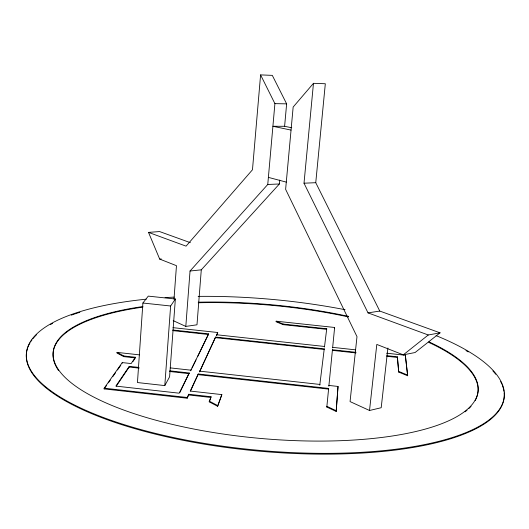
<?xml version="1.0" encoding="UTF-8"?>
<svg xmlns="http://www.w3.org/2000/svg" width="529" height="529" viewBox="0 0 529 529"><rect width="100%" height="100%" fill="white"/><g stroke="black" fill="none" stroke-linecap="round" stroke-linejoin="round"><path stroke-width="0.79" d="M188.701 394.965L210.998 397.464L211.051 396.75L188.76 394.257L187.18 398.211L104.14 388.908L104.187 388.193L122.259 362.59L131.152 363.568L135.437 357.254L123.799 355.971L117.021 352.387L116.982 353.041L123.753 356.625L135.391 357.908L135.437 357.254M122.212 363.251L122.259 362.59M123.753 356.625L123.799 355.971M116.287 386.13L129.221 367.027L129.268 366.352L138.988 367.43M142.896 303.024L137.454 382.546L164.797 385.595L169.597 376.8L175.357 299.017L148.285 296.121L142.896 303.024L170.629 306L175.357 299.017M211.051 396.75L209.219 401.835L217.617 406.285L221.849 394.601L190.255 391.07L198.269 373.99L328.648 388.431L326.816 407.039L336.173 411.469L338.031 386.448L328.939 385.443L328.866 386.11L332.443 349.755L355.977 352.314M164.797 385.595L170.629 306M174.001 299.103L176.468 265.684L159.685 259.084L148.51 232.383L159.586 231.563L190.387 242.685M336.173 411.469L338.031 386.448M279.748 180.065L279.391 183.973L201.284 269.836L196.986 324.799L185.811 326.413L190.037 271.013L267.76 184.482L274.908 103.638L260.592 74.893L272.303 75.369L286.639 103.856L284.609 126.292L291.73 127.767M187.18 398.211L188.76 394.257M179.88 392.452L189.237 372.991L169.789 370.836M172.937 330.017L208.631 333.892L190.599 370.816L191.313 369.368M190.546 391.03L198.269 373.99M215.594 337.059L199.552 371.808L215.594 337.059L324.244 348.862L324.178 349.477L215.548 337.667M197.793 356.288L208.631 333.892M217.73 332.51L216.626 335.373L217.73 332.51L172.976 327.656M217.617 406.285L221.849 394.601M260.592 74.893L252.472 169.769L186.069 246.15L148.51 232.383M276.151 321.189L276.098 321.758L283.147 324.654L326.664 329.336L326.724 328.76L283.2 324.079L276.151 321.189L334.632 327.471L332.615 347.963L332.675 347.355L355.541 349.841M283.147 324.654L283.2 324.079M440.062 332.827L428.278 334.983L368.019 312.884L304.01 183.206L313.466 83.324L325.322 83.747L315.753 182.69L379.776 311.059L440.062 332.827L415.047 352.539L403.29 354.847L376.8 344.432L369.52 410.491L350.066 401.59L356.989 336.642L285.627 189.342L293.159 107.043L313.466 83.324M334.573 328.046L334.632 327.471M332.443 349.755L332.377 350.363L355.918 352.922M328.648 388.431L328.575 389.106L198.216 374.664M326.816 407.039L326.889 406.332L336.246 410.755M387.896 348.009L381.197 407.72L369.52 410.491M386.56 353.207L405.34 355.243L407.654 375.755L398.707 372.085L397.372 356.81L386.825 355.667M398.707 372.085L397.372 356.81M405.34 355.243L407.654 375.755M324.244 348.862L319.787 385.105L319.86 384.438L199.605 371.14M324.475 347.077L326.724 328.76M209.219 401.835L210.701 398.192M189.237 372.991L179.219 393.192L115.871 386.104L129.268 366.352M192.034 367.913L195.994 359.918M132.819 361.704L134.961 358.543M104.14 388.908L106.521 385.529M108.419 382.831L110.323 380.133M112.703 376.754L115.553 372.707M117.458 370.002L120.791 365.281M403.29 354.847L428.278 334.983M368.019 312.884L379.776 311.059M190.037 271.013L201.284 269.836M159.685 259.084L161.272 258.932M267.76 184.482L279.391 183.973M304.01 183.206L315.753 182.69M284.609 126.292L272.904 126.279L291.049 130.094M274.908 103.638L286.639 103.856M216.672 334.764L324.535 346.475M172.89 330.625L208.585 334.5M386.752 356.275L397.305 357.419M117.021 352.387L139.477 354.86M170.245 367.893L190.645 370.148M129.221 367.027L139.081 368.118M169.472 371.484L189.184 373.666M104.187 388.193L187.24 397.497M268.388 177.38L286.288 182.115M398.78 371.451L407.727 375.114M173.181 320.634L185.811 326.413M209.272 401.121L217.677 405.558M504.163 392.888A239.868 75.878 5.2 0 1 257.068 450.959A239.868 75.878 5.2 0 1 27.422 348.651M27.944 347.156A239.868 75.878 5.2 0 1 30.074 342.772M30.966 341.344A239.868 75.878 5.2 0 1 31.952 339.942M33.016 338.567A239.868 75.878 5.2 0 1 36.706 334.573M50.381 324.608A239.868 75.878 5.2 0 1 52.622 323.358M71.296 315.152A239.868 75.878 5.2 0 1 79.879 312.282M465.97 350.588A239.868 75.878 5.2 0 1 468.238 351.911M492.922 370.961A239.868 75.878 5.2 0 1 495.766 374.254M500.652 381.594A239.868 75.878 5.2 0 1 501.928 384.272M502.464 385.608A239.868 75.878 5.2 0 1 503.965 391.255M471.061 406.279A213.326 67.176 5.2 0 1 468.886 408.527M467.061 410.187A213.326 67.176 5.2 0 1 465.07 411.82M58.514 370.472A213.326 67.176 5.2 0 1 142.903 307.111M198.256 302.753A213.326 67.176 5.2 0 1 348.538 316.944M428.84 342.428A213.326 67.176 5.2 0 1 475.161 400.579M436.055 335.611A239.901 75.746 5.2 0 1 417.606 445.921A239.901 75.746 5.2 0 1 68.909 402.086A239.901 75.746 5.2 0 1 146.235 299.183M165.061 297.629A239.901 75.746 5.2 0 1 174.266 297.1M198.13 296.385A239.901 75.746 5.2 0 1 345.053 309.696M428.907 341.846A213.352 67.057 5.2 0 1 397.358 435.188A213.352 67.057 5.2 0 1 95.379 397.907A213.352 67.057 5.2 0 1 142.942 306.549M198.296 302.204A213.352 67.057 5.2 0 1 348.598 316.395"/></g></svg>
